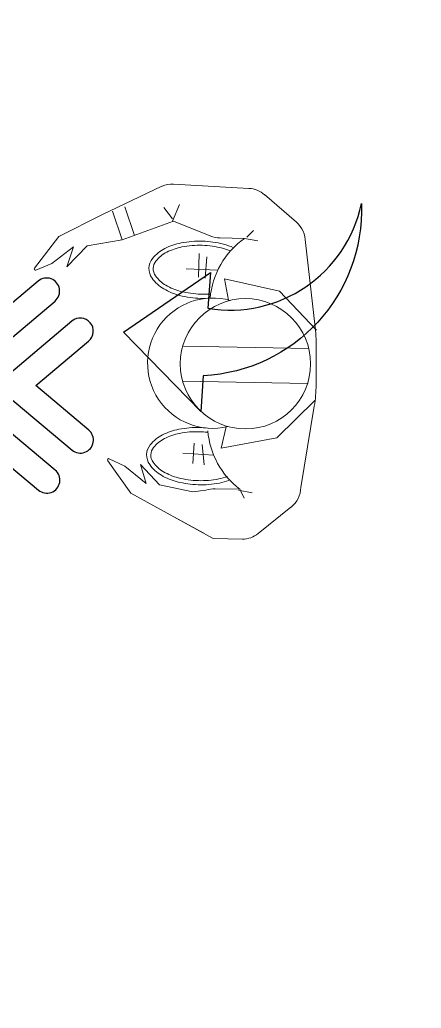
# Model space of a CAD drawing. Header units: feet. Extents: x -99009 to 3252343, y -11094690 to 9035152.
# Drawn here: x 2490418 to 2491096, y -1981238 to -1979570 of the extents above; entities that cross this region are included whole.
import ezdxf

# ---------------------------------------------------------------- set-up
doc = ezdxf.new("R2010")
doc.units = ezdxf.units.FT
doc.layers.add('1', color=1, linetype='Continuous')
doc.layers.add('OVERALL', color=41, linetype='Continuous', lineweight=0)

# ---------------------------------------------------------------- blocks, each defined once
blk = doc.blocks.new('vaimand')
at = {"color": 242, "lineweight": 5, "true_color": 0xcd2027}
for p, q in [((-48.8, 123.9), (-179.6, 117.9)), ((-44.2, 125.5), (-107.9, 73.3)), ((39.5, 119.1), (-25.6, 123.6)), ((-211.5, 106.3), (-257, 60.5)), ((-33.7, -80), (-16.7, 111.9)), ((19.8, -84.7), (36.8, 106.2)), ((62.9, 116), (116.5, 53.4)), ((72.1, 114.1), (194.9, 84.7)), ((-107.9, 73.3), (-132.7, -9.8)), ((224.2, 67.6), (260.9, 14.5)), ((116.5, 53.4), (126.3, -32.8)), ((-268.3, 37.3), (-282.8, -77.8)), ((-193.7, 28.7), (-203.1, 39.9)), ((-192.3, 25.1), (-187, 45.5)), ((-195.6, -12.5), (-192.3, 25.1)), ((192.6, -10.8), (197.9, 9.6)), ((-132.7, -9.8), (-99.3, -5.8)), ((187.7, -46.5), (191, -8.9)), ((191, -8.9), (205.4, -3.3)), ((268, -10.3), (263.5, -55)), ((-226.1, -81.6), (-199.4, -26.4)), ((-151.7, -67.3), (-146.6, -19.2)), ((126.3, -32.8), (94.1, -23)), ((-135.3, -39.2), (-168, -34.5)), ((129.7, -92.2), (136.3, -45.1)), ((-138, -49.4), (-174.2, -46.1)), ((263.5, -55), (185.5, -176.2)), ((-226.2, -83.3), (-251.2, -70.6)), ((146.6, -78.1), (115.7, -73.6)), ((149.9, -61), (118.5, -61.7)), ((190.2, -81.1), (189, -60.9)), ((254.7, -68.8), (226.2, -112.9)), ((-229.7, -83), (-248.2, -95.3)), ((-203.1, -162.1), (-226.1, -81.6)), ((190.2, -81.1), (175.9, -131.1)), ((-281.1, -95.6), (-243.9, -189.8)), ((142.5, -158.2), (175.9, -131.1)), ((142.5, -158.2), (175.9, -131.1)), ((175.9, -131.1), (142.5, -158.2)), ((-208.3, -142.8), (-253.2, -154.7)), ((-203.1, -162.1), (-248.1, -174)), ((-203.1, -162.1), (-197.5, -216.5)), ((142.5, -158.2), (172.3, -151.7)), ((172.3, -151.7), (143.5, -182.2)), ((185.5, -176.2), (133.4, -208.1)), ((-243.9, -189.8), (-214.9, -259.2)), ((130.6, -205.4), (143.5, -182.2)), ((-197.5, -216.5), (-167.5, -250.2)), ((-167.5, -250.2), (-197.5, -216.5)), ((-167.5, -250.2), (-197.5, -216.5)), ((-197.6, -237.4), (-174.6, -272.5)), ((-167.5, -250.2), (-197.6, -237.4)), ((-214.9, -259.2), (-169.3, -299.8)), ((-166, -297.6), (-174.6, -272.5))]:
    blk.add_line(p, q, dxfattribs=at)
for points in [[(-179.2, 7.3, 0.043282), (-185.7, -7.7, 0.055571), (-192.5, -39.7, 0.055571), (-192.1, -72.4, 0.069361), (-185.4, -97.7, 0.105874), (-171.4, -117.7, 0.163899), (-156.8, -124.3, 0.163899), (-141.2, -120.7, 0.105874), (-123.5, -103.8, 0.069361), (-111.9, -80.3, 0.055571), (-105.1, -48.4, 0.024541), (-104.4, -34, 0.041767)], [(-174.6, 2.3, 0.037104), (-179.6, -9.8, 0.055571), (-186.2, -40.3, 0.055571), (-185.8, -71.6, 0.069361), (-179.5, -95.2, 0.105874), (-167, -113, 0.163899), (-156.2, -117.9, 0.163899), (-144.5, -115.2, 0.105874), (-128.8, -100.2, 0.069361), (-118, -78.3, 0.055571), (-111.5, -47.8, 0.024541), (-110.8, -33.9, 0.024541)], [(94.1, -51.7, 0.019815), (92.5, -63.2, 0.055571), (92.9, -95.9, 0.069361), (99.7, -121.2, 0.105874), (113.7, -141.2, 0.163899), (128.2, -147.8, 0.163899), (143.8, -144.2, 0.105874), (161.5, -127.4, 0.069361), (173.1, -103.9, 0.055571), (179.9, -71.9, 0.055571), (179.6, -39.3, 0.039908), (176.5, -24.5, 0.011242)], [(100.4, -52.8, 0.019815), (98.9, -63.9, 0.055571), (99.2, -95.1, 0.069361), (105.6, -118.7, 0.105874), (118, -136.5, 0.163899), (128.9, -141.4, 0.163899), (140.5, -138.8, 0.105874), (156.2, -123.8, 0.069361), (167.1, -101.9, 0.055571), (173.6, -71.3, 0.055571), (173.2, -40.1, 0.039908), (170.4, -26.2, 0.039908)]]:
    blk.add_lwpolyline(points, format="xyb", dxfattribs=at)
blk.add_circle((-0.2, 13.2), 100, dxfattribs=at)
for centre, radius, start, end in [((-39.6, -75.9), 200, 85.9933, 92.619), ((-183.1, 78.1), 40, 84.9304, 135.2053), ((25.6, -80.4), 200, 76.5524, 85.9933), ((191.3, 44.9), 40, 34.6556, 84.9304), ((-228.6, 32.3), 40, 135.2053, 172.7828), ((-84.3, 90.8), 126.4, 211.3613, 260.885), ((228, -8.2), 40, 357.078, 34.6556), ((-235.4, -9), 40, 334.2049, 354.9304), ((-4.6, -36.8), 100, 160.3742, 9.4866), ((96.4, 74.8), 126.4, 270.9864, 318.4996), ((227.5, -50.1), 40, 174.9304, 195.656), ((-243.1, -82.8), 40, 172.7828, 198.6125), ((132.3, -206.4), 2, 150.9679, 301.4593)]:
    blk.add_arc(centre, radius, start, end, dxfattribs=at)
at = {"color": 5, "lineweight": 5}
blk.add_arc((-167.9, -298.3), 2, 228.4016, 18.8929, dxfattribs=at)
blk = doc.blocks.new('A$C110D60DF')
at = {"color": 6, "lineweight": 5, "rotation": 183.9260337634763}
blk.add_blockref('vaimand', (-1.1, 13.2), dxfattribs=at)
blk = doc.blocks.new('ARROW-0001')
at = {"transparency": 33554684}
for points in [[(1761778.5, -10243.7), (1761948.5, -10386.3), (1761778.5, -10528.9, 1), (1761806.8, -10562.7), (1762017.1, -10386.3), (1761806.8, -10209.9, 1)], [(1761721.8, -10311.2), (1761811.3, -10386.3), (1761721.8, -10461.4, 1), (1761750.1, -10495.1), (1761879.9, -10386.3), (1761750.1, -10277.5, 1)]]:
    blk.add_lwpolyline(points, format="xyb", close=True, dxfattribs=at)

msp = doc.modelspace()

# ---------------------------------------------------------------- linework, layer by layer
at = {"transparency": 33554684}
msp.add_lwpolyline([(2490723.82648, -1980230.72279), (2490592.95773, -1980097.06074), (2490739.9885, -1979996.40548), (2490735.83431, -1980056.63305, 0.4026844579), (2490994.88422, -1979880.17614, -0.4110798802), (2490727.98074, -1980170.49417)], format="xyb", close=True, dxfattribs=at)
at = {"layer": '1'}
msp.add_arc((2520410.24778, -1978395.99612), 100000, 84.1346387202, 194.3871675539, dxfattribs=at)

# ---------------------------------------------------------------- block references
at = {"transparency": 33554684, "rotation": 180.0650517140762}
msp.add_blockref('ARROW-0001', (4252266.91134, -1988573.24852), dxfattribs=at)
at = {"layer": 'OVERALL', "color": 30, "ltscale": 2, "true_color": 0xf26722, "transparency": 33554684, "xscale": 1.1, "yscale": 1.1, "zscale": 1.1, "rotation": 90.06505171407628}
msp.add_blockref('A$C110D60DF', (2490799.16991, -1980150.43561), dxfattribs=at)

doc.saveas('drawing.dxf')
